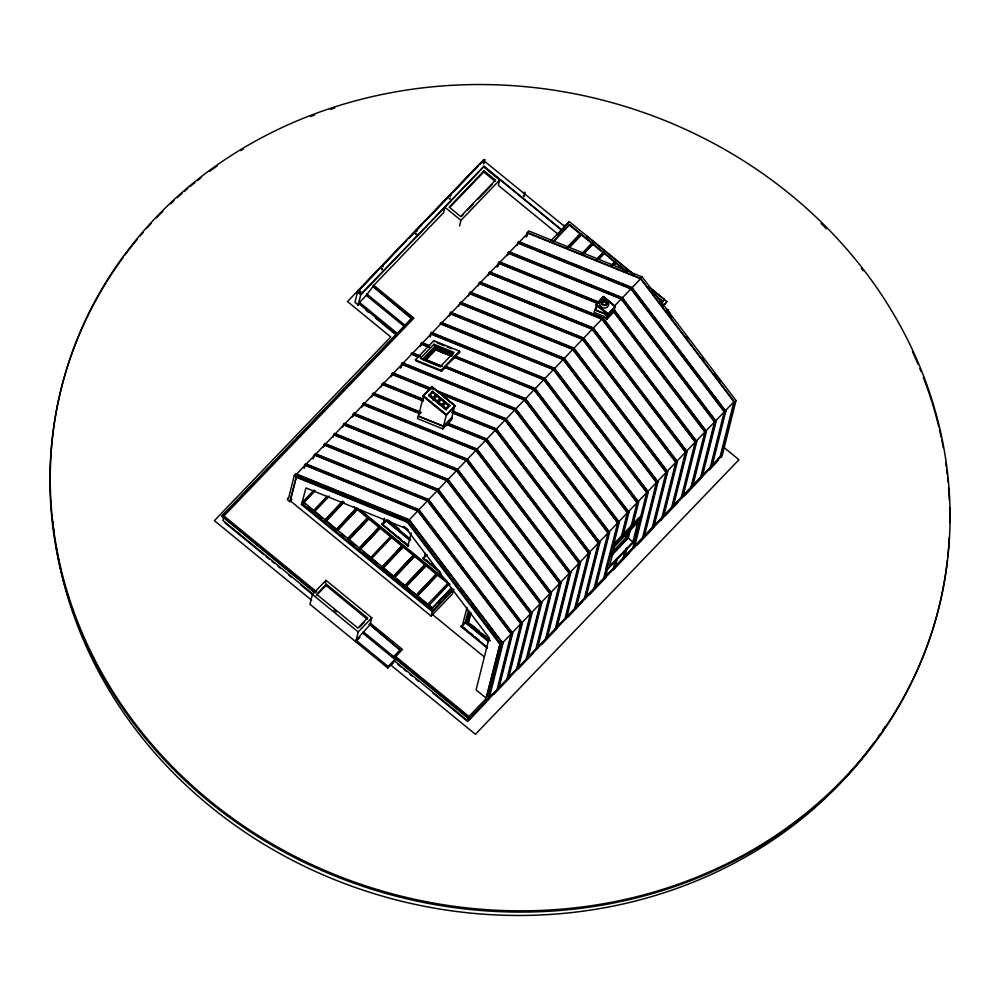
<?xml version="1.0" encoding="UTF-8"?>
<svg xmlns="http://www.w3.org/2000/svg" width="1000" height="1000" viewBox="0 0 1000 1000"><rect width="100%" height="100%" fill="white"/><g stroke="black" fill="none" stroke-linecap="round" stroke-linejoin="round"><path stroke-width="1.5" d="M484.538 160.738C485.425 157.35 483.175 162.475 484.575 160M305.837 504.613L303.812 502.238L432.45 608.237L427.938 604.2L447.863 583.288L448.925 584.525M322.562 518.3L313.463 510.5M324.85 520.175L342.738 501.163M357.425 509.263L337.438 530.475L357.425 509.263L356.275 508.325L336.3 529.538L326.062 520.812L343.888 502.1M336.3 529.538L356.275 508.325M367.725 517.7L347.812 538.612L367.725 517.7L368.875 518.638L348.888 539.85L355.75 545.462M348.888 539.85L368.875 518.638M379.175 527.062L359.188 548.275L379.175 527.062L380.325 528L360.337 549.212L380.325 528M363.762 552.025L371.775 558.587M402.075 545.8L382.088 567.013L402.075 545.8L403.137 547.05L383.225 567.95L393.525 576.388L413.512 555.175L414.663 556.112L394.675 577.325L414.663 556.112M393.525 576.388L413.512 555.175M417.638 595.763L437.55 574.85L436.413 573.913L416.488 594.825L417.638 595.763L437.55 574.85M314.325 592.45L221.863 516.038L411.775 318.2L372.85 286.337L443.575 212.65L444.938 207.262L460.962 220.375L459.55 225.987M223.512 517.85L222.875 520.388L313.125 594.263M488.5 698.225L489.075 698.7L502.987 643.337L409.15 519.688L295.788 473.762L294.337 475.275L288.512 498.425L287.95 497.962L287.488 499.8L289.775 501.675L291.913 499.438M289.775 501.675L296.413 476.65L312.337 483.1M296.413 476.65L290.338 500.863L431.138 616.1L452.45 593.9L453.438 589.987M303.775 467.562L305.475 463.663L418.837 509.588L512.675 633.25L498.762 688.6L498.188 688.138M304.312 468.175L305.038 465.3L417.775 510.975L511.087 633.95L497.225 689.137L497.8 689.613L512.062 632.938L520.775 623.85L427.463 500.875L314.725 455.2L306.012 464.288M453.925 589.35L432.55 611.8L301.475 504.525L301.925 502.75L314.125 490.025M313.1 458.925L315.163 453.562L428.525 499.5L522.362 623.15L508.45 678.512L507.887 678.037M432.55 611.8L432.85 610.575L302.362 503.762L314.225 491M561.025 229.65L483.913 166.537L360.863 294.725L357.275 291.425L360.938 294.425M323.162 447.375L324.85 443.475L438.212 489.4L532.05 613.05L518.15 668.413L517.575 667.95M316.65 591.812L223.975 515.975L413.888 318.125L373.825 285.338L366.3 295.338L359.513 302.413L358.025 305.5L360.825 294.337L483.988 166.225M324.125 446.375L324.85 443.475M332.85 437.287L334.538 433.375L447.9 479.3L541.737 602.962L527.837 658.325L527.263 657.85M392.2 339.05L411.613 318.812L372.85 286.337M342.537 427.188L344.237 423.288L457.587 469.212L551.425 592.863L537.525 648.225L536.95 647.763M352.225 417.1L353.925 413.188L467.275 459.113L561.112 582.775L547.212 638.138L546.638 637.663M353.2 416.087L353.925 413.188M361.887 407.1L363.612 403.1L476.975 449.025L570.8 572.675L556.9 628.038L556.325 627.575L569.812 573.862M362.863 406.087L363.612 403.1M371.575 397L373.3 393L421.163 412.4M325.312 583.038L325.988 580.337L371.775 617.812L370.05 624.675L356.112 640.288L388.162 666.513L387.8 667.987L309.95 604.275L312.425 594.462L325.988 580.337M326.025 585.45L326.337 584.225L367.55 617.95L367.238 619.188L326.025 585.45L316.337 595.55M381.262 386.912L382.987 382.912L423.162 399.188M390.962 376.812L392.675 372.812L434.288 389.675M391.925 375.812L392.675 372.812M400.275 368.225L402.362 362.725L515.725 408.65L609.562 532.3L595.65 587.663L595.087 587.188M401.238 367.212L402.362 362.725M420.05 346.438L421.75 342.537L429.712 345.763L428.738 346.763L420.775 343.537M421.012 345.425L421.75 342.537M408.212 544.75L408.15 546.337L381.962 524.225L386.012 520.8L410 540.438M381.812 524.788L382.45 523.675M429.738 336.337L431.438 332.438L544.788 378.363L638.625 502.025L632.812 525.175L631.838 526.188L631.275 525.725L637.05 502.725L543.725 379.75L431 334.075L422.275 343.162L428.688 345.763M384.525 518.175L382.95 524.45L386.975 519.8M430.275 336.95L431.438 332.438M355.75 641.75L358.212 631.938L371.775 617.812M446.45 414.963L423.1 395.85L431.887 386.512L455.175 405.875L446.238 415.312L423.338 396.562M483.35 160.312L564.2 226.112M401.987 546.112L380.238 528.312M369.45 624.212L400.2 650.125L369.45 624.212L370.412 623.212L402.475 649.438L395.688 656.513L468.95 716.475L486.388 698.3M483.738 172L484.05 170.775L495.487 180.138L495.188 181.375L483.738 172L449.913 207.237M428.663 395.412L446.062 409.65L428.663 395.412L432.4 391.337L449.8 405.575L446.062 409.65M449.113 316.15L450.812 312.25L564.175 358.175L658 481.838L644.1 537.188L643.525 536.725M423.1 395.85L431.887 386.512M450.087 315.15L450.812 312.25M432.4 391.337L449.738 405.812M432.762 399.95L436.688 395.138M458.8 306.062L460.5 302.162L573.862 348.088L667.7 471.737L653.787 527.1L653.213 526.625L666.712 472.925M437.362 402.537L441.037 398.7M468.488 295.963L470.188 292.062L583.55 337.987L677.387 461.65L663.475 517L662.913 516.538L634.812 545.812M441.712 406.087L445.387 402.262M411.213 532.812L408.137 545.062L404.538 542.112M562.312 230.338L483.875 166.15L483.688 166.887L499.712 180L498.363 185.4L558.325 234.475M408.15 546.337L408.787 545.225M478.188 285.875L479.875 281.962L593.237 327.9L687.075 451.55L673.162 506.912L672.6 506.438M443.512 426.45L418.05 416.138L417.438 418.587L442.9 428.9L443.512 426.45L452.238 417.362L451.625 419.825L447.938 423.65L486.562 439.3L578.938 561.038M431.863 387.15L423.525 395.838L418.45 416.012L443.512 426.163L446.425 414.575M442.9 428.9L448.038 423.275L486.662 438.925L580.5 562.587L566.587 617.938L566.013 617.475M487.875 275.775L489.562 271.875L602.925 317.8L696.762 441.45L682.862 496.812L682.288 496.35M720.888 456.587L468.975 719.025L393.425 657.188L400.363 649.513M394.425 661.538L394.95 659.45L362.9 633.212M395.325 657.975L395.538 657.125M440.975 573.212L423.025 558.513L427.225 554.538M423.663 557.4L423.025 558.513M424.162 558.175L425.363 553.387M497.2 267.137L499.263 261.775L599.7 302.475M498.162 266.125L499.263 261.775M396.962 579.2L404.975 585.75L424.963 564.55L426.037 565.788L406.125 586.688L410.7 590.438M507.225 255.688L508.95 251.688L622.3 297.613L716.137 421.262L702.237 476.625L701.663 476.163M508.2 254.675L508.95 251.688M516.912 245.588L518.638 241.588L632 287.512L725.825 411.175L711.925 466.538L711.35 466.062M417.475 594.025L436.413 573.913M431.138 616.1L432.463 610.825M526.225 237L527.35 232.512L528.812 230.987L642.163 276.913L736 400.575L722.1 455.938L720.65 457.45L720.075 456.975L733.938 401.775L640.625 278.812L527.888 233.137L519.163 242.225M527.137 236.112L527.888 233.137M447.863 583.288L437.475 575.163M487.35 648.125L461.112 626.663L461.75 625.538L462.325 626.013M461.112 626.663L461.75 625.538M466.975 607.5L462.25 626.312L466.275 621.663M468.338 610.6L465.312 622.675L488 641.25M467.413 617.137L465.225 622.987M488.188 640.662L466.613 623L469.65 611.475M467.738 620.775L469.162 615.112M489.787 640.875L468.1 623.125L470.613 613.1M470.913 612.8L468.387 622.812L490.075 640.575M634.275 274.812L569.325 221.663L557.263 235.037M586.375 237.512L586.737 236.05L632.188 273.238M468.8 717.087L467.688 721.5L432.863 692.987M468.975 719.025L633.837 546.812L634.412 547.288L648.312 491.925L554.487 368.275L441.125 322.35L440.15 323.35L553.513 369.275L647.35 492.938L648.312 491.925M486.763 696.812L500.175 643.425L485.913 698.8L487.625 700.212L501.525 644.85L502.987 643.337M489.625 693.75L491.875 684.8M492.625 681.812L494.875 672.862M495.625 669.887L497.875 660.938M498.625 657.95L500.875 649M596.875 307.775L594.775 309.962L594.163 312.413L604.388 316.562L606.625 319.513L613.8 312.05L614.612 309.387L607.238 317.062L606.625 319.513M615.438 306.288L608.013 314.2L596.1 304.462L603.525 296.537L615.375 306.537L607.788 314.55L596.337 305.188M601.325 299.988L603.5 297.175L596.525 304.45L595.175 309.85L605.188 313.9L607.263 316.637L614.237 309.375L614.95 306.55L605.8 299.05M520.775 623.85L506.912 679.05L507.488 679.513L521.75 622.837L530.462 613.763L437.15 490.788L324.412 445.112L315.7 454.2L426.987 499.288M596.1 304.462L603.525 296.537M530.462 613.763L516.6 668.95L517.175 669.425L531.075 614.062L532.05 613.05M607.263 316.637L607.975 313.812L596.525 304.45M540.163 603.663L531.438 612.75L438.125 489.775L325.387 444.1L334.113 435.012L446.838 480.688L540.163 603.663L526.287 658.863L526.862 659.325L541.125 602.65L549.85 593.562L456.525 470.6L343.8 424.925L335.075 434.012L447.812 479.675L510.962 562.9M549.85 593.562L535.975 648.763L536.55 649.237L550.812 592.562L559.538 583.475L466.213 460.5L353.488 414.825L344.762 423.913L457.5 469.588L482 501.887M559.538 583.475L545.675 638.675L546.237 639.138L560.15 583.787L561.112 582.775M503.95 507.938L467.188 459.487L354.45 413.825L363.175 404.738L475.913 450.412L569.225 573.375L555.363 628.575L555.925 629.05L569.837 573.688L570.8 572.675M446.975 424.663L485.6 440.312L578.913 563.288L565.05 618.488L565.625 618.95L579.888 562.275L588.6 553.188L495.288 430.225L451.925 412.65M588.6 553.188L574.738 608.387L575.312 608.862L589.575 552.188L598.288 543.1L504.975 420.125L441.375 394.363M451.863 410.812L496.35 428.837L590.188 552.487L576.275 607.85L575.7 607.375M598.288 543.1L584.425 598.3L585 598.763L598.9 543.413L599.875 542.4L506.037 418.738L437.163 390.838M599.875 542.4L585.962 597.75L585.4 597.288M662.05 304.35L662.975 300.675M648.7 286.625L664.338 299.425L661.875 302.875M430.788 388.663L393.212 373.438L401.925 364.363L514.663 410.025L607.975 533L594.113 588.2L594.688 588.675L608.95 532L617.663 522.913L524.35 399.938L444.7 367.25L445.675 366.25L525.413 398.55L619.25 522.212L613.438 545.363L612.463 546.375L611.888 545.913L617.663 522.913M648.925 286.95L666.875 301.625L663.512 306.212M632.812 525.175L632.238 524.712L639.5 517.137L640.65 518.075L634.95 540.775L606.85 570.037L605.712 569.113L611.888 545.913M670.163 313.212L667.862 310.95M604.775 577.1L605.35 577.562L607.737 568.062L606.763 569.075L606.188 568.6L603.8 578.112L604.375 578.575L606.825 568.95M612.463 546.375L618.638 521.9L627.362 512.812L534.038 389.837L454.387 357.163L455.363 356.15L535.1 388.462L628.938 512.112L623.125 535.275L622.15 536.287L621.575 535.812L627.362 512.812M606.85 570.037L612.55 547.35L640.65 518.075M615.538 559.862L613.488 568.013L614.062 568.488L616.45 558.975M622.15 536.287L627.975 513.125L628.938 512.112M617.425 557.962L615.037 567.475L614.462 567M612.875 551.512L625.788 538.05L627.225 532.325M627.575 532.612L626.138 538.337L612.137 552.913M612.475 553.2L626.475 538.612L628.275 531.462M629.062 531.15L627.288 538.225L612.375 553.763M611.538 555.062L627.525 538.413L629.65 529.913M624.888 551.125L623.188 557.925L623.75 558.387L626.138 548.888M630.612 528.95L628.337 538.013L611.425 555.638M631.838 526.188L638.013 501.712L646.737 492.625L553.425 369.65L440.688 323.988L431.962 333.062L544.7 378.738L556.95 394.888M627.112 547.875L624.725 557.375L624.15 556.912M632.837 542.062L637.762 522.438L614.513 546.663L609.587 566.287L632.837 542.062L627.188 537.075M635.125 538.875L632.875 547.825L633.438 548.3L647.7 491.613L656.425 482.537L563.112 359.562L450.375 313.888L441.65 322.975L554.388 368.65L610 441.938M635.862 535.887L638.112 526.938M638.862 523.95L646.737 492.625M656.425 482.537L642.562 537.737L643.138 538.2L657.038 482.837L658 481.838M666.112 472.438L657.387 481.525L564.075 358.55L451.35 312.875L460.062 303.8L572.8 349.462L666.112 472.438L652.25 527.638L652.825 528.1L666.725 472.75L667.7 471.737M602.987 386.962L573.763 348.462L461.037 302.787L469.75 293.7L582.487 339.375L675.8 462.35L661.938 517.537L662.513 518.013L676.775 461.337L685.487 452.25L592.175 329.275L479.438 283.6L470.725 292.688L583.45 338.363L640.013 412.887M685.487 452.25L671.625 507.45L672.2 507.912L686.1 452.562L687.075 451.55M661.95 418.95L593.15 328.263L480.412 282.6L489.125 273.512L601.862 319.188L695.175 442.163L681.312 497.35L681.888 497.825L696.15 441.15L704.875 432.062L613.8 312.05M704.875 432.062L691 487.262L691.575 487.725L705.837 431.05L714.562 421.962L621.237 299L508.512 253.325L499.787 262.413L598.075 302.225M692.55 486.725L706.45 431.362L613.55 308.938M714.562 421.962L700.688 477.163L701.263 477.638L715.175 422.275L716.137 421.262M509.475 252.312L518.2 243.225L630.925 288.9L724.25 411.875L710.387 467.075L710.95 467.537L725.212 410.863L733.938 401.775M717.663 461.075L718.45 457.925M720.65 457.45L734.55 402.088L736 400.575M553.3 241.85L569.6 224.562L627.438 271.9M567.337 247.488L580.388 233.775L581.525 234.713L569.562 247.3M583.175 254.438L592.975 244.088L581.438 235.025M597.8 258.412L603.275 252.512L614.637 262.2L612.475 264.438M614.637 262.2L615.788 263.137L613.625 265.375M653.938 293.6L661 300.15L657.375 297.175M415.213 233.45L415.95 234.462L416.5 233.412M666.575 309.988L667.438 309.662M301.475 504.525L306 487.95L406.2 528.55L489.15 637.863L476.087 689.862L487.537 699.237M302.362 503.762L303.812 502.238M303.675 502.837L315.2 490.737M327.1 496.2L313.4 510.8L308 506.375M314.55 511.737L329.288 496.037M325.9 519.075L341.613 502.562M325.988 521.112L343.8 502.4M370.637 557.65L390.625 536.438M371.85 558.288L391.763 537.375M403.212 546.737L383.3 567.65L382.15 566.725M424.963 564.55L405.05 585.462L406.188 586.4L426.112 565.487M429.012 605.425L449 584.225M432.587 607.65L451.463 587.825M432.45 608.237L451.312 588.438M438.725 604.237L440.812 602.05M445 597.663L452.3 589.987M432.85 610.575L453.162 589.25M480.037 163.463L347.488 301.55L390.763 336.962L214.412 520.675L311.663 600.262M357.2 291.737L483.425 160M376.975 271.562L357.625 291.712L354.975 302.262L358.175 304.887L359.15 303.875L396.85 334.75M382.35 265.963L405.988 241.325M409.212 237.963L422.113 224.525M426.413 220.05L448.988 196.525M453.288 192.05L478.013 166.3M480.163 164.05L483.387 160.7M372.7 286.95L373.663 285.95M484.05 170.775L449.162 207.113L460.613 216.488L495.487 180.138M461.362 216.612L463.475 214.4M467.7 210L472.987 204.5M478.275 198.988L492.013 184.675M460.962 220.375L499.712 180M221.713 516.65L268.113 468.325M271.35 464.95L294 441.337M297.238 437.962L320.975 413.237M323.137 410.988L363.062 369.4M366.3 366.025L390.037 341.287M296.325 474.387L305.038 465.3M412.587 353.25L421.312 344.175L429 347.287M444.963 367.775L441.575 371.312L415.925 360.913L415.387 359.875L433.8 340.7L459.45 351.087L459.988 352.125L455.363 356.15M420.012 355.85L412.05 352.625L411.087 353.638L419.05 356.863L420.288 356.375L413.875 353.775M433.95 344.263L420.375 358.387L440.387 366.5L453.95 352.362L433.95 344.263L435.538 347.375M422.488 359.387L435 346.337L453.587 353.862M452.212 354.875L435.175 347.975L423.438 359.875L435.062 347.762L452.113 354.675M431.262 353L435.487 348.6L435.062 347.762M425.85 360.112L425.538 359.487L435.588 348.8M426.938 358.988L435.55 350.025L435.225 349.4L451.637 356.05M415.387 359.875L441.05 370.262L459.45 351.087M445.675 366.25L454.65 357.675M446.125 409.412L449.8 405.575M455.238 405.625L446.512 414.712L423.162 395.6M443.512 426.163L451.838 417.488L454.75 405.887L443.913 397.013M592.3 273.25L593.275 272.238L567.812 261.925M326.337 584.225L316.65 594.325L357.863 628.05L367.55 617.95M594.775 309.962L605.188 313.9M294.337 475.275L407.688 521.2L409.15 519.688M304.513 464.675L417.863 510.6L418.837 509.588M314.2 454.575L427.55 500.5L428.525 499.5M323.888 444.487L437.25 490.412L438.212 489.4M333.575 434.387L446.938 480.312L447.9 479.3M343.263 424.3L456.625 470.225L457.587 469.212M352.95 414.2L466.312 460.125L467.275 459.113M362.638 404.113L476 450.037L476.975 449.025M447.062 424.288L485.688 439.938L486.662 438.925M452.325 412.4L495.375 429.85L496.35 428.837M439.062 393.013L505.062 419.75L506.037 418.738M401.4 363.725L514.763 409.663L515.725 408.65M444.7 367.25L524.45 399.562L525.413 398.55M454.387 357.163L534.138 389.462L535.1 388.462M430.462 333.45L543.825 379.375L544.788 378.363M553.513 369.275L554.487 368.275M449.837 313.263L563.2 359.188L564.175 358.175M459.538 303.163L572.888 349.087L573.862 348.088M469.225 293.075L582.575 339L583.55 337.987M478.913 282.975L592.275 328.9L593.237 327.9M488.6 272.887L601.962 318.812L602.925 317.8M507.975 252.7L621.337 298.625L622.3 297.613M517.663 242.6L631.025 288.525L632 287.512M527.35 232.512L640.713 278.438L642.163 276.913M417.775 510.975L409.05 520.062L459.012 585.887M418.738 509.963L427.463 500.875M437.15 490.788L428.425 499.862L452 530.925M438.125 489.775L446.838 480.688M447.812 479.675L456.525 470.6M457.5 469.588L466.213 460.5M467.188 459.487L475.913 450.412M420.075 413.775L372.863 394.637L364.137 403.725L476.875 449.4L485.6 440.312M486.562 439.3L495.288 430.225M452.9 411.637L496.25 429.212L504.975 420.125M514.663 410.025L505.938 419.113L436.562 391.012M418.038 356.863L411.625 354.263L402.9 363.35L515.638 409.025L524.35 399.938M445.938 366.763L525.325 398.925L534.038 389.837M543.725 379.75L535.013 388.837L617.013 496.9M544.7 378.738L553.425 369.65M554.388 368.65L563.112 359.562M564.075 358.55L572.8 349.462M573.763 348.462L582.487 339.375M583.45 338.363L592.175 329.275M593.15 328.263L601.862 319.188M597 303.188L498.825 263.412L490.1 272.5L602.837 318.175L604.388 316.562M614.462 306.062L621.237 299M630.925 288.9L622.212 297.987L625.988 302.95M631.9 287.887L640.625 278.812M295.925 477.15L407.413 522.325L407.9 521.812L414.487 530.5M612.962 308.625L614.95 306.55M663 305.663L666.875 301.625M359.7 627.038L364.012 622.55M369.3 624.825L370.262 623.825M356.788 640.662L359.913 637.413M393.425 657.188L397.3 653.15M388.162 666.513L394.95 659.45M387.8 667.987L394.575 660.925L467.837 720.888L717.812 460.462M393.462 662.55L390.55 665.575L390.7 664.963L475.412 734.287L738.95 459.738L723.25 446.875M466.613 623L488.387 640.462M511.087 633.95L502.375 643.025L460.9 588.375M569.225 573.375L560.5 582.463L505.838 510.425M578.913 563.288L570.188 572.375L558.888 557.463M607.975 533L599.263 542.087L588.888 528.425M637.05 502.725L628.325 511.8L618.9 499.387M675.8 462.35L667.087 471.425L604.875 389.45M695.175 442.163L686.462 451.238L663.838 421.425M724.25 411.875L715.525 420.962L693.85 392.388M512.675 633.25L511.7 634.25L417.863 510.6M522.362 623.15L521.388 624.163L427.55 500.5M541.737 602.962L540.775 603.975L446.938 480.312M551.425 592.863L550.462 593.875L456.625 470.225M580.5 562.587L579.525 563.6L485.688 439.938M590.188 552.487L589.212 553.5L495.375 429.85M609.562 532.3L608.587 533.312L514.763 409.663M619.25 522.212L618.275 523.212L524.45 399.562M638.625 502.025L637.663 503.025L543.825 379.375M677.387 461.65L676.413 462.65L582.575 339M696.762 441.45L695.788 442.463L601.962 318.812M706.45 431.362L705.487 432.375L613.888 311.675M725.825 411.175L724.862 412.188L631.025 288.525M613.825 543.888L621.575 535.812M631.275 525.725L622.55 534.8L623.125 535.275M663.875 515.525L691.975 486.25M692.938 485.238L720.075 456.975M468.762 720.375L486 702.412M493.55 694.562L509.712 677.725M518.325 668.737L533.413 653.025M542.038 644.05L557.112 628.325M567.888 617.1L581.9 602.513M589.438 594.65L605.6 577.812M613.15 569.963L629.312 553.112M636.85 545.262L653.012 528.425M660.562 520.562L662.712 518.325M664.862 516.075L677.8 502.6M684.262 495.875L700.425 479.038M709.05 470.05L716.587 462.188M551.163 240.438L569.325 221.663M553.475 241.225L569.6 224.562M567.425 247.175L580.388 233.775M569.65 246.988L581.525 234.713M582.025 253.5L591.825 243.15M583.263 254.125L592.975 244.088M596.8 259.212L603.275 252.512M598.938 259.35L604.425 253.45M611.487 265.238L614.725 261.887M613.713 265.05L615.875 262.825M659.025 301.725L661.175 299.513M661.1 302.762L664.338 299.425M483.275 162.525L483.775 163.8L484.025 162.5M381.55 268.525L382.038 269.788L382.463 268.6M667.062 309.488L668.337 309.75L667.5 310.625M523.525 195.25L523.638 196.575L524.388 195.538M563.587 228.038L563.513 229.312M564.862 226.287L563.925 225.312L565.312 225.425M667.837 310.238L668.688 309.913L667.987 309.65M450.438 196.05L451.05 194.875L449.862 195.575M520.6 242.8L566.388 261.35M594.7 272.825L630.475 287.312M510.925 252.9L620.763 297.4M498.288 262.787L598.562 303.412M437.188 342.887L444.312 345.775M447.163 346.938L451.438 348.663M436.9 347.938L443.75 350.7M455.625 356.675L533.562 388.25M439.85 350.525L442.7 351.688M449.8 354.562L452.638 355.712M450.438 355.8L435.387 349.712L425.7 359.8L442.113 366.45M441.012 352.238L443.75 353.35M425.538 359.487L441.95 366.138M423.438 359.875L440.487 366.788M391.712 373.825L430.45 389.525M429.812 389.675L392.238 374.45L383.525 383.537L422.55 399.35M382.025 383.925L423.638 400.775M423.025 400.938L382.55 384.55L373.837 393.638L421.05 412.762M372.325 394.012L420.2 413.4M307.45 464.875L417.3 509.375M297.762 474.975L407.612 519.475M315.238 484.275L319.575 486.037M322.475 487.212L329.712 490.138M332.612 491.312L361.562 503.05M364.462 504.212L371.7 507.15M374.6 508.325L403.55 520.05M569.425 225.188L580.3 234.088M592.888 244.4L603.188 252.825M615.788 263.137L623.8 269.7M603.475 296.788L615.375 306.537M596.163 304.212L608.075 313.962M366.662 293.875L405.55 325.7M366.3 295.338L404.012 326.2M359.513 302.413L397.225 333.275M366.062 310.275L368.425 312.213M375.487 318L395.525 334.387M626.6 537.663L627.525 538.413M625.788 538.05L626.475 538.612M431.825 386.763L455.175 405.875M611.413 546.413L612.55 547.35M403.8 526.325L408.612 530.275M403.312 526.825L408.125 530.775M388.275 520.112L399.125 529M410.688 539.362L387.8 520.625L387.312 521.125L410.2 539.862M398.537 537.2L400.938 539.163M426.562 560.138L428.963 562.1M431.362 564.062L434.95 567.013M382.3 524.288L399.062 538M381.962 524.225L408.288 545.775M423.162 557.95L439.925 571.663M359.95 509.688L446.912 580.862M356.275 507.587L450.075 584.35M353.913 506.763L356.2 508.638M357.35 509.575L367.65 518M368.8 518.938L379.1 527.375M403.137 547.05L413.438 555.487M414.588 556.425L424.888 564.85M426.037 565.788L436.337 574.225M471.087 624.487L479.525 631.388M481.938 633.362L489.162 639.275M467.388 622.188L469.775 624.15M472.175 626.112L474.575 628.075M464.637 628.275L467.025 630.225M470.613 633.162L473 635.112M475.387 637.075L478.975 640M461.6 626.15L468.75 632.013M461.25 626.1L487.488 647.562M324.913 519.875L326.062 520.812M336.362 529.237L337.512 530.175M347.812 538.612L348.95 539.55M359.263 547.975L360.4 548.913M342.013 534.225L344.312 536.1M374.075 560.462L377.5 563.275M412.987 592.312L415.275 594.188M418.713 597L426.725 603.562M340.625 535.662L343.05 537.638M346.675 540.6L349.087 542.587M351.5 544.562L353.925 546.538M357.55 549.5L359.963 551.487M362.375 553.462L366 556.425M368.425 558.4L413.125 595M432.275 614.362L484.137 656.8M221.863 516.038L315.675 592.825M363.263 631.75L469.125 718.413M334 610L336.362 611.925M225.125 522.975L263.637 554.487M266.038 556.462L269.65 559.412M272.062 561.388L274.462 563.35M278.075 566.312L280.487 568.275M288.9 575.175L291.312 577.137M300.938 585.025L358.212 631.938M398.025 664.488L401.637 667.438M404.038 669.4L406.438 671.363M410.037 674.312L412.438 676.287M416.037 679.225L418.45 681.2M651.3 290.45L653.188 292.938M667.312 311.55L672.013 317.75M686.137 336.362L688.025 338.85M702.15 357.463L704.038 359.938M714.388 373.587L720.037 381.037M640.713 278.438L734.55 402.088M632.837 289.137L663 328.888M664.887 331.362L725.212 410.863M627.863 305.438L691.963 389.9M621.337 298.625L715.175 422.275M614.412 310.562L705.837 431.05M605 314.1L607.238 317.062M602.837 318.175L633 357.925M634.875 360.412L649.025 379.038M650.9 381.525L696.15 441.15M592.275 328.9L686.1 452.562M641.9 415.375L675.825 460.087M572.888 349.087L666.725 472.75M563.2 359.188L657.038 482.837M611.888 444.412L626.025 463.05M627.913 465.538L647.7 491.613M558.837 397.375L638.013 501.712M534.138 389.462L627.975 513.125M525.325 398.925L579.987 470.975M581.875 473.45L618.638 521.9M515.638 409.025L526.938 423.925M528.825 426.413L608.95 532M506.887 420.363L521.025 438.988M522.913 441.475L587 525.938M505.062 419.75L598.9 543.413M496.25 429.212L533.962 478.9M535.837 481.375L589.575 552.188M476.875 449.4L491.012 468.025M492.9 470.513L557 554.975M476 450.037L569.837 573.688M466.312 460.125L560.15 583.787M483.888 504.363L550.812 592.562M512.85 565.388L541.125 602.65M437.25 490.412L531.075 614.062M453.875 533.413L468.025 552.038M469.9 554.525L521.75 622.837M419.688 511.2L480.95 591.95M482.837 594.425L512.062 632.938M407.688 521.2L501.525 644.85M422.025 540.425L430.5 551.6M438.025 561.525L445.562 571.45M447.45 573.938L449.325 576.413M454.975 583.862L461.562 592.55M470.988 604.95L480.4 617.362M486.987 626.05L496.413 638.462M407.413 522.325L499.688 643.925M433.8 340.7L434.338 341.737M441.05 370.262L441.575 371.312M450.5 198.238L449.862 199.137L449.05 198.475M484.525 159.5L484.387 160.087M601.788 304.55A2.413 2.188 14.1 0 1 604.562 302.038A2.413 2.188 14.1 0 1 606.15 305.462M947.4 559.938A452.287 410.575 14.1 0 1 365.062 887.038A452.287 410.575 14.1 0 1 106.325 282.325M107.112 281.05A452.287 410.575 14.1 0 1 123.212 257.337M125 254.913A452.287 410.575 14.1 0 1 137.188 239.425M140.113 235.938A452.287 410.575 14.1 0 1 143.075 232.475M147.1 227.913A452.287 410.575 14.1 0 1 151.2 223.4M156.425 217.85A452.287 410.575 14.1 0 1 162.85 211.312M170.55 203.85A452.287 410.575 14.1 0 1 173.912 200.712M177.312 197.613A452.287 410.575 14.1 0 1 181.912 193.538M184.237 191.525A452.287 410.575 14.1 0 1 187.75 188.525M190.113 186.55A452.287 410.575 14.1 0 1 194.9 182.65M197.312 180.725A452.287 410.575 14.1 0 1 200.963 177.875M209.613 171.35A452.287 410.575 14.1 0 1 217.188 165.938M240.688 150.65A452.287 410.575 14.1 0 1 243.363 149.05M310.512 116.562A452.287 410.575 14.1 0 1 314.738 114.963M330.4 109.462A452.287 410.575 14.1 0 1 334.725 108.05M821.15 223.512A452.287 410.575 14.1 0 1 826.538 228.863M861.363 268.425A452.287 410.575 14.1 0 1 863.2 270.8M912.425 351.65A452.287 410.575 14.1 0 1 918.075 364.35M919.862 368.625A452.287 410.575 14.1 0 1 921.025 371.475M923.288 377.212A452.287 410.575 14.1 0 1 931.862 401.825M932.325 403.288A452.287 410.575 14.1 0 1 938.8 426.825M939.513 429.787A452.287 410.575 14.1 0 1 941.175 437.2M941.8 440.175A452.287 410.575 14.1 0 1 943.25 447.625M945.738 462.55A452.287 410.575 14.1 0 1 946.363 467.05M946.75 470.037A452.287 410.575 14.1 0 1 947.288 474.538M947.625 477.537A452.287 410.575 14.1 0 1 948.075 482.05M948.587 488.05A452.287 410.575 14.1 0 1 949.35 500.062M949.625 507.575A452.287 410.575 14.1 0 1 949.725 522.587M949.25 537.562A452.287 410.575 14.1 0 1 947.725 556.962M885.2 726.525A449.263 407.837 14.1 0 1 882.738 730.288M880.225 734.013A449.263 407.837 14.1 0 1 878.538 736.488M874.2 742.6A449.263 407.837 14.1 0 1 402.887 901.575A449.263 407.837 14.1 0 1 55.838 544.15M55.388 541.188A449.263 407.837 14.1 0 1 54.962 538.212M54.2 532.25A449.263 407.837 14.1 0 1 53.837 529.275M53.362 524.8A449.263 407.837 14.1 0 1 53.062 521.825M359.538 291.562C360.675 294.188 361.6 289.613 359.538 291.562M382 265.887C383.15 268.5 384.075 263.925 382 265.887M415.913 230.55C417.062 233.175 417.987 228.6 415.913 230.55M523.8 192.688C524.95 195.312 525.875 190.738 523.8 192.688M600.875 306.575A4.525 4.1 14.1 0 0 608.488 305.375A4.525 4.1 14.1 0 0 603.25 299.862A4.525 4.1 14.1 0 0 600.875 306.575M602.288 304.475A3.013 2.737 14.1 0 0 607.362 303.675A3.013 2.737 14.1 0 0 603.875 300A3.013 2.737 14.1 0 0 602.288 304.475M602.725 304.113A2.413 2.188 14.1 0 0 606.788 303.475A2.413 2.188 14.1 0 0 604 300.538A2.413 2.188 14.1 0 0 602.725 304.113M187.65 781.488A452.287 410.575 14.1 0 0 936.712 615.85A452.287 410.575 14.1 0 0 376.1 95.75A452.287 410.575 14.1 0 0 187.65 781.488M444.237 406.938A2.112 1.913 14.1 0 0 447.788 406.388A2.112 1.913 14.1 0 0 445.337 403.812A2.112 1.913 14.1 0 0 444.237 406.938M439.888 403.375A2.112 1.913 14.1 0 0 443.438 402.825A2.112 1.913 14.1 0 0 440.988 400.25A2.112 1.913 14.1 0 0 439.888 403.375M435.538 399.825A2.112 1.913 14.1 0 0 439.087 399.263A2.112 1.913 14.1 0 0 436.637 396.688A2.112 1.913 14.1 0 0 435.538 399.825M431.188 396.262A2.112 1.913 14.1 0 0 434.738 395.7A2.112 1.913 14.1 0 0 432.287 393.125A2.112 1.913 14.1 0 0 431.188 396.262"/></g></svg>
